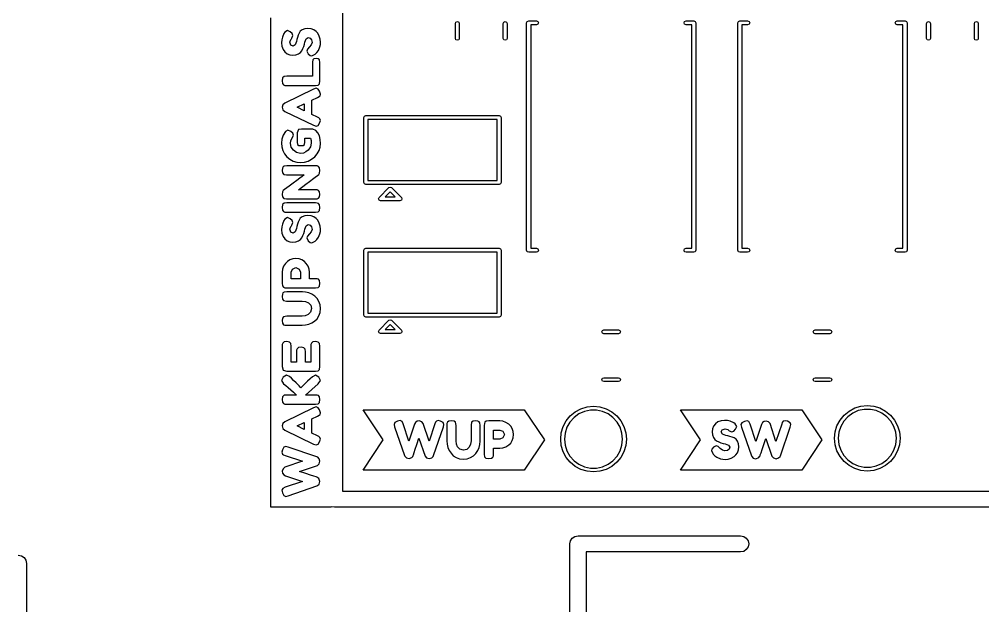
# Model space of a CAD drawing. Extents: x 76 to 221, y -129 to -40.
# Drawn here: x 110.05 to 139.7, y -71.15 to -53.1 of the extents above; entities that cross this region are included whole.
import ezdxf

# ---------------------------------------------------------------- set-up
doc = ezdxf.new("R2010")
doc.units = 0
doc.layers.add('BLACK', color=7, linetype='CONTINUOUS')

msp = doc.modelspace()

# ---------------------------------------------------------------- linework, layer by layer
at = {"layer": 'BLACK', "linetype": 'CONTINUOUS'}
for p, q in [((120, -50.2), (120, -67.625)), ((117.793, -53.3833), (117.793, -53.0526)), ((123.475, -53.2329), (123.493, -53.1905)), ((123.475, -53.6871), (123.475, -53.2329)), ((123.493, -53.1905), (123.535, -53.1729)), ((123.535, -53.1729), (123.577, -53.1905)), ((123.577, -53.1905), (123.595, -53.2329)), ((123.595, -53.2329), (123.595, -53.6871)), ((124.945, -53.2329), (124.963, -53.1905)), ((124.945, -53.6871), (124.945, -53.2329)), ((124.963, -53.1905), (125.005, -53.1729)), ((125.005, -53.1729), (125.047, -53.1905)), ((125.047, -53.1905), (125.065, -53.2329)), ((125.065, -53.2329), (125.065, -53.6871)), ((125.666, -53.21), (125.685, -53.1651)), ((125.666, -60.21), (125.666, -53.21)), ((125.685, -53.1651), (125.73, -53.1465)), ((125.73, -53.1465), (125.966, -53.1465)), ((125.966, -53.2735), (125.793, -53.2735)), ((125.793, -53.2735), (125.793, -60.1465)), ((125.966, -53.1465), (126.011, -53.1651)), ((126.011, -53.2549), (125.966, -53.2735)), ((126.011, -53.1651), (126.03, -53.21)), ((126.03, -53.21), (126.011, -53.2549)), ((130.51, -53.21), (130.529, -53.1651)), ((130.529, -53.2549), (130.51, -53.21)), ((130.529, -53.1651), (130.573, -53.1465)), ((130.573, -53.2735), (130.529, -53.2549)), ((130.573, -53.1465), (130.81, -53.1465)), ((130.746, -53.2735), (130.573, -53.2735)), ((130.746, -60.1465), (130.746, -53.2735)), ((130.81, -53.1465), (130.855, -53.1651)), ((130.855, -53.1651), (130.874, -53.21)), ((130.874, -53.21), (130.874, -60.21)), ((132.166, -53.21), (132.185, -53.1651)), ((132.166, -60.21), (132.166, -53.21)), ((132.185, -53.1651), (132.23, -53.1465)), ((132.23, -53.1465), (132.466, -53.1465)), ((132.466, -53.2735), (132.293, -53.2735)), ((132.293, -53.2735), (132.293, -60.1465)), ((132.466, -53.1465), (132.511, -53.1651)), ((132.511, -53.2549), (132.466, -53.2735)), ((132.511, -53.1651), (132.53, -53.21)), ((132.53, -53.21), (132.511, -53.2549)), ((137.01, -53.21), (137.029, -53.1651)), ((137.029, -53.2549), (137.01, -53.21)), ((137.029, -53.1651), (137.073, -53.1465)), ((137.073, -53.2735), (137.029, -53.2549)), ((137.073, -53.1465), (137.31, -53.1465)), ((137.246, -53.2735), (137.073, -53.2735)), ((137.246, -60.1465), (137.246, -53.2735)), ((137.31, -53.1465), (137.355, -53.1651)), ((137.355, -53.1651), (137.374, -53.21)), ((137.374, -53.21), (137.374, -60.21)), ((137.975, -53.2329), (137.993, -53.1905)), ((137.975, -53.6871), (137.975, -53.2329)), ((137.993, -53.1905), (138.035, -53.1729)), ((138.035, -53.1729), (138.077, -53.1905)), ((138.077, -53.1905), (138.095, -53.2329)), ((138.095, -53.2329), (138.095, -53.6871)), ((139.445, -53.2329), (139.463, -53.1905)), ((139.445, -53.6871), (139.445, -53.2329)), ((139.463, -53.1905), (139.505, -53.1729)), ((139.505, -53.1729), (139.547, -53.1905)), ((139.547, -53.1905), (139.565, -53.2329)), ((139.565, -53.2329), (139.565, -53.6871)), ((117.793, -67.7883), (117.793, -53.3833)), ((118.15, -53.6476), (118.131, -53.7304)), ((118.2, -53.5389), (118.15, -53.6476)), ((118.23, -53.4992), (118.2, -53.5389)), ((118.307, -53.45), (118.23, -53.4992)), ((118.395, -53.4881), (118.307, -53.45)), ((118.454, -53.5429), (118.395, -53.4881)), ((118.442, -53.6818), (118.474, -53.5992)), ((118.474, -53.5992), (118.454, -53.5429)), ((118.615, -53.6564), (118.597, -53.725)), ((118.637, -53.5877), (118.615, -53.6564)), ((118.663, -53.5246), (118.637, -53.5877)), ((118.702, -53.4692), (118.663, -53.5246)), ((118.762, -53.4238), (118.702, -53.4692)), ((118.841, -53.3934), (118.762, -53.4238)), ((118.936, -53.3833), (118.841, -53.3934)), ((119.033, -53.3936), (118.936, -53.3833)), ((119.118, -53.4246), (119.033, -53.3936)), ((119.188, -53.4722), (119.118, -53.4246)), ((119.239, -53.5325), (119.188, -53.4722)), ((119.286, -53.6202), (119.239, -53.5325)), ((119.314, -53.7117), (119.286, -53.6202)), ((118.131, -53.7304), (118.125, -53.8215)), ((118.125, -53.8215), (118.136, -53.9327)), ((118.136, -53.9327), (118.171, -54.0271)), ((118.385, -53.8096), (118.406, -53.7246)), ((118.41, -53.8953), (118.385, -53.8096)), ((118.406, -53.7246), (118.427, -53.7)), ((118.478, -53.9294), (118.41, -53.8953)), ((118.427, -53.7), (118.442, -53.6818)), ((118.549, -53.8889), (118.478, -53.9294)), ((118.585, -53.7881), (118.549, -53.8889)), ((118.597, -53.725), (118.585, -53.7881)), ((118.783, -54.0048), (118.81, -53.9373)), ((118.81, -53.9373), (118.831, -53.8699)), ((118.831, -53.8699), (118.846, -53.8072)), ((118.846, -53.8072), (118.881, -53.7064)), ((118.881, -53.7064), (118.942, -53.6659)), ((118.987, -53.9532), (118.927, -54.0239)), ((118.942, -53.6659), (119.01, -53.6823)), ((119.039, -53.8897), (118.987, -53.9532)), ((119.01, -53.6823), (119.05, -53.7315)), ((119.063, -53.8135), (119.039, -53.8897)), ((119.05, -53.7315), (119.063, -53.8135)), ((119.26, -54.0564), (119.305, -53.9485)), ((119.305, -53.9485), (119.319, -53.8798)), ((119.323, -53.8072), (119.314, -53.7117)), ((119.319, -53.8798), (119.323, -53.8072)), ((123.493, -53.7295), (123.475, -53.6871)), ((123.535, -53.7471), (123.493, -53.7295)), ((123.577, -53.7295), (123.535, -53.7471)), ((123.595, -53.6871), (123.577, -53.7295)), ((124.963, -53.7295), (124.945, -53.6871)), ((125.005, -53.7471), (124.963, -53.7295)), ((125.047, -53.7295), (125.005, -53.7471)), ((125.065, -53.6871), (125.047, -53.7295)), ((137.993, -53.7295), (137.975, -53.6871)), ((138.035, -53.7471), (137.993, -53.7295)), ((138.077, -53.7295), (138.035, -53.7471)), ((138.095, -53.6871), (138.077, -53.7295)), ((139.463, -53.7295), (139.445, -53.6871)), ((139.505, -53.7471), (139.463, -53.7295)), ((139.547, -53.7295), (139.505, -53.7471)), ((139.565, -53.6871), (139.547, -53.7295)), ((118.171, -54.0271), (118.229, -54.1048)), ((118.229, -54.1048), (118.302, -54.1626)), ((118.302, -54.1626), (118.383, -54.1973)), ((118.383, -54.1973), (118.473, -54.2088)), ((118.473, -54.2088), (118.567, -54.1987)), ((118.567, -54.1987), (118.646, -54.1683)), ((118.646, -54.1683), (118.709, -54.1229)), ((118.709, -54.1229), (118.752, -54.0675)), ((118.752, -54.0675), (118.783, -54.0048)), ((118.927, -54.0239), (118.908, -54.077)), ((118.908, -54.077), (118.946, -54.1612)), ((118.946, -54.1612), (119.006, -54.2124)), ((119.006, -54.2124), (119.053, -54.2294)), ((119.053, -54.2294), (119.144, -54.1882)), ((119.144, -54.1882), (119.162, -54.1739)), ((119.162, -54.1739), (119.21, -54.1278)), ((119.21, -54.1278), (119.26, -54.0564)), ((119.085, -54.3485), (119.073, -54.4247)), ((119.073, -54.4247), (119.073, -54.8565)), ((119.122, -54.3168), (119.085, -54.3485)), ((119.189, -54.3088), (119.122, -54.3168)), ((119.257, -54.3168), (119.189, -54.3088)), ((119.292, -54.3437), (119.257, -54.3168)), ((119.308, -54.4263), (119.292, -54.3437)), ((119.308, -54.9978), (119.308, -54.4263)), ((118.159, -54.9077), (118.144, -54.9962)), ((118.144, -54.9962), (118.155, -55.078)), ((118.155, -55.078), (118.187, -55.12)), ((118.203, -54.8644), (118.159, -54.9077)), ((118.187, -55.12), (118.229, -55.1351)), ((118.285, -54.8565), (118.203, -54.8644)), ((118.229, -55.1351), (118.284, -55.1375)), ((118.284, -55.1375), (119.166, -55.1375)), ((119.073, -54.8565), (118.285, -54.8565)), ((119.166, -55.1375), (119.247, -55.128)), ((119.247, -55.128), (119.293, -55.0859)), ((119.293, -55.0859), (119.308, -54.9978)), ((119.112, -55.2518), (118.227, -55.6804)), ((119.193, -55.2248), (119.112, -55.2518)), ((119.248, -55.2478), (119.193, -55.2248)), ((119.296, -55.3169), (119.248, -55.2478)), ((119.323, -55.4018), (119.296, -55.3169)), ((119.309, -55.4526), (119.323, -55.4018)), ((118.165, -55.7328), (118.144, -55.8074)), ((118.227, -55.6804), (118.165, -55.7328)), ((118.608, -55.809), (118.825, -55.7026)), ((118.825, -55.7026), (118.825, -55.9138)), ((119.06, -55.5883), (119.231, -55.5058)), ((119.06, -56.0281), (119.06, -55.5883)), ((119.231, -55.5058), (119.279, -55.4812)), ((119.279, -55.4812), (119.309, -55.4526)), ((118.144, -55.8074), (118.166, -55.8828)), ((118.166, -55.8828), (118.225, -55.936)), ((118.225, -55.936), (119.112, -56.3646)), ((118.825, -55.9138), (118.608, -55.809)), ((119.231, -56.1106), (119.06, -56.0281)), ((119.277, -56.1352), (119.231, -56.1106)), ((119.247, -56.3686), (119.295, -56.2995)), ((119.307, -56.1638), (119.277, -56.1352)), ((119.295, -56.2995), (119.322, -56.2146)), ((119.322, -56.2146), (119.307, -56.1638)), ((120.66, -56.125), (120.678, -56.0826)), ((120.66, -58.125), (120.66, -56.125)), ((120.678, -56.0826), (120.72, -56.065)), ((120.72, -56.065), (124.82, -56.065)), ((120.78, -56.185), (120.78, -58.065)), ((124.76, -56.185), (120.78, -56.185)), ((124.76, -58.065), (124.76, -56.185)), ((124.82, -56.065), (124.862, -56.0826)), ((124.862, -56.0826), (124.88, -56.125)), ((124.88, -56.125), (124.88, -58.125)), ((118.247, -56.5583), (118.178, -56.6717)), ((118.318, -56.5154), (118.247, -56.5583)), ((118.407, -56.552), (118.318, -56.5154)), ((118.471, -56.6111), (118.407, -56.552)), ((118.492, -56.6647), (118.471, -56.6111)), ((118.65, -56.4948), (118.606, -56.5996)), ((118.606, -56.5996), (118.606, -56.879)), ((118.739, -56.4789), (118.65, -56.4948)), ((119.089, -56.4789), (118.739, -56.4789)), ((119.185, -56.5234), (119.089, -56.4789)), ((119.112, -56.3646), (119.193, -56.3916)), ((119.246, -56.5984), (119.185, -56.5234)), ((119.193, -56.3916), (119.247, -56.3686)), ((119.289, -56.6901), (119.246, -56.5984)), ((118.137, -56.7897), (118.123, -56.9123)), ((118.123, -56.9123), (118.134, -57.029)), ((118.178, -56.6717), (118.137, -56.7897)), ((118.404, -56.9203), (118.415, -56.8345)), ((118.426, -57.0342), (118.404, -56.9203)), ((118.415, -56.8345), (118.448, -56.7615)), ((118.448, -56.7615), (118.492, -56.6647)), ((118.606, -56.879), (118.62, -56.9552)), ((118.827, -56.9552), (118.839, -56.8853)), ((118.839, -56.8853), (118.839, -56.7599)), ((118.839, -56.7599), (119.012, -56.7599)), ((119.012, -56.7599), (119.034, -56.8341)), ((119.041, -56.9171), (119.017, -57.0314)), ((119.034, -56.8341), (119.041, -56.9171)), ((119.315, -56.7984), (119.289, -56.6901)), ((119.323, -56.9234), (119.315, -56.7984)), ((118.134, -57.029), (118.166, -57.1377)), ((118.166, -57.1377), (118.218, -57.2386)), ((118.489, -57.1346), (118.426, -57.0342)), ((118.587, -57.2048), (118.489, -57.1346)), ((118.712, -57.2282), (118.587, -57.2048)), ((118.62, -56.9552), (118.655, -56.9814)), ((118.655, -56.9814), (118.723, -56.9885)), ((118.798, -57.2177), (118.712, -57.2282)), ((118.723, -56.9885), (118.789, -56.9822)), ((118.789, -56.9822), (118.827, -56.9552)), ((118.876, -57.1859), (118.798, -57.2177)), ((118.945, -57.133), (118.876, -57.1859)), ((119.017, -57.0314), (118.945, -57.133)), ((119.223, -57.2434), (119.279, -57.1445)), ((119.279, -57.1445), (119.312, -57.0378)), ((119.312, -57.0378), (119.323, -56.9234)), ((118.218, -57.2386), (118.292, -57.3314)), ((118.292, -57.3314), (118.382, -57.4092)), ((118.382, -57.4092), (118.482, -57.4648)), ((118.482, -57.4648), (118.593, -57.4981)), ((118.593, -57.4981), (118.714, -57.5092)), ((118.714, -57.5092), (118.835, -57.4983)), ((118.835, -57.4983), (118.948, -57.4656)), ((118.948, -57.4656), (119.051, -57.411)), ((119.051, -57.411), (119.145, -57.3346)), ((119.145, -57.3346), (119.223, -57.2434)), ((118.153, -57.6831), (118.146, -57.7561)), ((118.146, -57.7561), (118.155, -57.8315)), ((118.173, -57.6418), (118.153, -57.6831)), ((118.206, -57.6219), (118.173, -57.6418)), ((118.287, -57.6124), (118.206, -57.6219)), ((119.168, -57.6124), (118.287, -57.6124)), ((119.223, -57.6148), (119.168, -57.6124)), ((119.265, -57.6299), (119.223, -57.6148)), ((119.297, -57.6719), (119.265, -57.6299)), ((119.308, -57.7537), (119.297, -57.6719)), ((119.298, -57.8394), (119.308, -57.7537)), ((118.155, -57.8315), (118.192, -57.8767)), ((118.192, -57.8767), (118.28, -57.8918)), ((118.28, -57.8918), (118.817, -57.8918)), ((118.594, -58.0601), (118.485, -58.1409)), ((118.685, -57.9916), (118.594, -58.0601)), ((118.76, -57.9356), (118.685, -57.9916)), ((118.817, -57.8918), (118.76, -57.9356)), ((118.874, -58.1752), (118.987, -58.0901)), ((118.987, -58.0901), (119.118, -57.9914)), ((119.118, -57.9914), (119.268, -57.8791)), ((119.268, -57.8791), (119.298, -57.8394)), ((120.78, -58.065), (124.76, -58.065)), ((118.174, -58.376), (118.154, -58.4149)), ((118.215, -58.3395), (118.174, -58.376)), ((118.359, -58.234), (118.215, -58.3395)), ((118.485, -58.1409), (118.359, -58.234)), ((118.646, -58.349), (118.703, -58.3046)), ((119.168, -58.349), (118.646, -58.349)), ((118.703, -58.3046), (118.78, -58.2467)), ((118.78, -58.2467), (118.874, -58.1752)), ((119.223, -58.3514), (119.168, -58.349)), ((119.265, -58.3665), (119.223, -58.3514)), ((119.297, -58.4085), (119.265, -58.3665)), ((120.678, -58.1674), (120.66, -58.125)), ((120.72, -58.185), (120.678, -58.1674)), ((124.82, -58.185), (120.72, -58.185)), ((121.128, -58.5826), (121.428, -58.2826)), ((121.428, -58.2826), (121.47, -58.265)), ((121.47, -58.265), (121.512, -58.2826)), ((121.512, -58.2826), (121.812, -58.5826)), ((124.862, -58.1674), (124.82, -58.185)), ((124.88, -58.125), (124.862, -58.1674)), ((118.154, -58.4149), (118.146, -58.4903)), ((118.146, -58.4903), (118.155, -58.5681)), ((118.155, -58.5681), (118.192, -58.6133)), ((118.192, -58.6133), (118.28, -58.6284)), ((118.28, -58.6284), (119.166, -58.6284)), ((119.166, -58.6284), (119.222, -58.626)), ((119.222, -58.626), (119.265, -58.6109)), ((119.265, -58.6109), (119.297, -58.5697)), ((119.308, -58.4903), (119.297, -58.4085)), ((119.297, -58.5697), (119.308, -58.4903)), ((121.11, -58.625), (121.128, -58.5826)), ((121.128, -58.6674), (121.11, -58.625)), ((121.17, -58.685), (121.128, -58.6674)), ((121.77, -58.685), (121.17, -58.685)), ((121.47, -58.4099), (121.315, -58.565)), ((121.315, -58.565), (121.625, -58.565)), ((121.625, -58.565), (121.47, -58.4099)), ((121.812, -58.6674), (121.77, -58.685)), ((121.812, -58.5826), (121.83, -58.625)), ((121.83, -58.625), (121.812, -58.6674)), ((118.159, -58.8066), (118.144, -58.8951)), ((118.144, -58.8951), (118.155, -58.9769)), ((118.155, -58.9769), (118.187, -59.0189)), ((118.203, -58.7633), (118.159, -58.8066)), ((118.285, -58.7554), (118.203, -58.7633)), ((119.168, -58.7554), (118.285, -58.7554)), ((119.223, -58.7578), (119.168, -58.7554)), ((119.265, -58.7729), (119.223, -58.7578)), ((119.247, -59.0269), (119.293, -58.9848)), ((119.297, -58.8149), (119.265, -58.7729)), ((119.293, -58.9848), (119.308, -58.8967)), ((119.308, -58.8967), (119.297, -58.8149)), ((118.187, -59.0189), (118.229, -59.034)), ((118.23, -59.2555), (118.2, -59.2952)), ((118.229, -59.034), (118.284, -59.0364)), ((118.307, -59.2063), (118.23, -59.2555)), ((118.284, -59.0364), (119.166, -59.0364)), ((118.395, -59.2444), (118.307, -59.2063)), ((118.454, -59.2991), (118.395, -59.2444)), ((118.663, -59.2809), (118.637, -59.344)), ((118.702, -59.2255), (118.663, -59.2809)), ((118.762, -59.1801), (118.702, -59.2255)), ((118.841, -59.1497), (118.762, -59.1801)), ((118.936, -59.1396), (118.841, -59.1497)), ((119.033, -59.1499), (118.936, -59.1396)), ((119.118, -59.1809), (119.033, -59.1499)), ((119.188, -59.2285), (119.118, -59.1809)), ((119.166, -59.0364), (119.247, -59.0269)), ((119.239, -59.2888), (119.188, -59.2285)), ((119.286, -59.3765), (119.239, -59.2888)), ((118.131, -59.4867), (118.125, -59.5777)), ((118.125, -59.5777), (118.136, -59.6889)), ((118.15, -59.4039), (118.131, -59.4867)), ((118.2, -59.2952), (118.15, -59.4039)), ((118.385, -59.5658), (118.406, -59.4809)), ((118.41, -59.6516), (118.385, -59.5658)), ((118.406, -59.4809), (118.427, -59.4563)), ((118.427, -59.4563), (118.442, -59.438)), ((118.442, -59.438), (118.474, -59.3555)), ((118.474, -59.3555), (118.454, -59.2991)), ((118.585, -59.5444), (118.549, -59.6452)), ((118.597, -59.4813), (118.585, -59.5444)), ((118.615, -59.4126), (118.597, -59.4813)), ((118.637, -59.344), (118.615, -59.4126)), ((118.831, -59.6262), (118.846, -59.5634)), ((118.846, -59.5634), (118.881, -59.4626)), ((118.881, -59.4626), (118.942, -59.4222)), ((118.942, -59.4222), (119.01, -59.4386)), ((119.01, -59.4386), (119.05, -59.4878)), ((119.063, -59.5698), (119.039, -59.646)), ((119.05, -59.4878), (119.063, -59.5698)), ((119.314, -59.468), (119.286, -59.3765)), ((119.323, -59.5634), (119.314, -59.468)), ((119.319, -59.6361), (119.323, -59.5634)), ((118.136, -59.6889), (118.171, -59.7834)), ((118.171, -59.7834), (118.229, -59.8611)), ((118.229, -59.8611), (118.302, -59.9189)), ((118.478, -59.6857), (118.41, -59.6516)), ((118.549, -59.6452), (118.478, -59.6857)), ((118.646, -59.9246), (118.709, -59.8792)), ((118.709, -59.8792), (118.752, -59.8238)), ((118.752, -59.8238), (118.783, -59.7611)), ((118.783, -59.7611), (118.81, -59.6936)), ((118.81, -59.6936), (118.831, -59.6262)), ((118.927, -59.7801), (118.908, -59.8333)), ((118.908, -59.8333), (118.946, -59.9175)), ((118.987, -59.7095), (118.927, -59.7801)), ((119.039, -59.646), (118.987, -59.7095)), ((119.162, -59.9302), (119.21, -59.8841)), ((119.21, -59.8841), (119.26, -59.8127)), ((119.26, -59.8127), (119.305, -59.7047)), ((119.305, -59.7047), (119.319, -59.6361)), ((118.302, -59.9189), (118.383, -59.9535)), ((118.383, -59.9535), (118.473, -59.9651)), ((118.473, -59.9651), (118.567, -59.955)), ((118.567, -59.955), (118.646, -59.9246)), ((118.946, -59.9175), (119.006, -59.9687)), ((119.006, -59.9687), (119.053, -59.9857)), ((119.053, -59.9857), (119.144, -59.9444)), ((119.144, -59.9444), (119.162, -59.9302)), ((120.66, -60.21), (120.678, -60.1676)), ((120.678, -60.1676), (120.72, -60.15)), ((120.72, -60.15), (124.82, -60.15)), ((124.82, -60.15), (124.862, -60.1676)), ((124.862, -60.1676), (124.88, -60.21)), ((125.793, -60.1465), (125.966, -60.1465)), ((125.966, -60.1465), (126.011, -60.1651)), ((126.011, -60.1651), (126.03, -60.21)), ((130.51, -60.21), (130.529, -60.1651)), ((130.529, -60.1651), (130.573, -60.1465)), ((130.573, -60.1465), (130.746, -60.1465)), ((132.293, -60.1465), (132.466, -60.1465)), ((132.466, -60.1465), (132.511, -60.1651)), ((132.511, -60.1651), (132.53, -60.21)), ((137.01, -60.21), (137.029, -60.1651)), ((137.029, -60.1651), (137.073, -60.1465)), ((137.073, -60.1465), (137.246, -60.1465)), ((118.468, -60.4771), (118.379, -60.508)), ((118.566, -60.4667), (118.468, -60.4771)), ((118.664, -60.4771), (118.566, -60.4667)), ((118.753, -60.508), (118.664, -60.4771)), ((120.66, -62.21), (120.66, -60.21)), ((120.78, -60.27), (120.78, -62.15)), ((124.76, -60.27), (120.78, -60.27)), ((124.76, -62.15), (124.76, -60.27)), ((124.88, -60.21), (124.88, -62.21)), ((125.685, -60.2549), (125.666, -60.21)), ((125.73, -60.2735), (125.685, -60.2549)), ((125.966, -60.2735), (125.73, -60.2735)), ((126.011, -60.2549), (125.966, -60.2735)), ((126.03, -60.21), (126.011, -60.2549)), ((130.529, -60.2549), (130.51, -60.21)), ((130.573, -60.2735), (130.529, -60.2549)), ((130.81, -60.2735), (130.573, -60.2735)), ((130.855, -60.2549), (130.81, -60.2735)), ((130.874, -60.21), (130.855, -60.2549)), ((132.185, -60.2549), (132.166, -60.21)), ((132.23, -60.2735), (132.185, -60.2549)), ((132.466, -60.2735), (132.23, -60.2735)), ((132.511, -60.2549), (132.466, -60.2735)), ((132.53, -60.21), (132.511, -60.2549)), ((137.029, -60.2549), (137.01, -60.21)), ((137.073, -60.2735), (137.029, -60.2549)), ((137.31, -60.2735), (137.073, -60.2735)), ((137.355, -60.2549), (137.31, -60.2735)), ((137.374, -60.21), (137.355, -60.2549)), ((118.189, -60.7031), (118.155, -60.7936)), ((118.246, -60.6144), (118.189, -60.7031)), ((118.304, -60.5552), (118.246, -60.6144)), ((118.379, -60.508), (118.304, -60.5552)), ((118.461, -60.7922), (118.566, -60.7461)), ((118.566, -60.7461), (118.671, -60.7922)), ((118.828, -60.5552), (118.753, -60.508)), ((118.885, -60.6144), (118.828, -60.5552)), ((118.942, -60.7033), (118.885, -60.6144)), ((118.976, -60.7943), (118.942, -60.7033)), ((118.155, -60.7936), (118.144, -60.8858)), ((118.144, -60.8858), (118.144, -61.2256)), ((118.425, -60.8874), (118.461, -60.7922)), ((118.425, -61.0859), (118.425, -60.8874)), ((118.671, -60.7922), (118.706, -60.8858)), ((118.706, -60.8858), (118.706, -61.0859)), ((118.987, -60.8874), (118.976, -60.7943)), ((118.987, -61.0859), (118.987, -60.8874)), ((118.144, -61.2256), (118.155, -61.3073)), ((118.155, -61.3073), (118.187, -61.3494)), ((118.187, -61.3494), (118.229, -61.3645)), ((118.229, -61.3645), (118.284, -61.3668)), ((118.284, -61.3668), (119.165, -61.3668)), ((118.706, -61.0859), (118.425, -61.0859)), ((119.166, -61.0859), (118.987, -61.0859)), ((119.165, -61.3668), (119.247, -61.3573)), ((119.221, -61.0882), (119.166, -61.0859)), ((119.263, -61.1033), (119.221, -61.0882)), ((119.247, -61.3573), (119.291, -61.3153)), ((119.295, -61.1454), (119.263, -61.1033)), ((119.291, -61.3153), (119.306, -61.2271)), ((119.306, -61.2271), (119.295, -61.1454)), ((118.15, -61.5653), (118.142, -61.6375)), ((118.142, -61.6375), (118.152, -61.7129)), ((118.169, -61.524), (118.15, -61.5653)), ((118.203, -61.5034), (118.169, -61.524)), ((118.285, -61.4938), (118.203, -61.5034)), ((118.765, -61.4938), (118.285, -61.4938)), ((118.867, -61.502), (118.765, -61.4938)), ((118.965, -61.5264), (118.867, -61.502)), ((119.058, -61.5671), (118.965, -61.5264)), ((119.146, -61.624), (119.058, -61.5671)), ((119.219, -61.6966), (119.146, -61.624)), ((118.152, -61.7129), (118.187, -61.759)), ((118.187, -61.759), (118.274, -61.7748)), ((118.274, -61.7748), (118.76, -61.7748)), ((118.76, -61.7748), (118.866, -61.7891)), ((118.866, -61.7891), (118.958, -61.832)), ((118.958, -61.832), (119.023, -61.9038)), ((119.023, -61.9038), (119.044, -62.005)), ((119.277, -61.7875), (119.219, -61.6966)), ((119.314, -61.8929), (119.277, -61.7875)), ((119.327, -62.009), (119.314, -61.8929)), ((118.185, -62.2558), (118.152, -62.2971)), ((118.285, -62.2368), (118.185, -62.2558)), ((118.762, -62.2368), (118.285, -62.2368)), ((118.856, -62.2249), (118.762, -62.2368)), ((118.946, -62.1892), (118.856, -62.2249)), ((119.017, -62.1177), (118.946, -62.1892)), ((119.044, -62.005), (119.017, -62.1177)), ((119.217, -62.3195), (119.276, -62.2297)), ((119.276, -62.2297), (119.314, -62.1249)), ((119.314, -62.1249), (119.327, -62.009)), ((120.678, -62.2524), (120.66, -62.21)), ((120.72, -62.27), (120.678, -62.2524)), ((120.78, -62.15), (124.76, -62.15)), ((124.862, -62.2524), (124.82, -62.27)), ((124.88, -62.21), (124.862, -62.2524)), ((118.152, -62.2971), (118.142, -62.3781)), ((118.142, -62.3781), (118.152, -62.459)), ((118.152, -62.459), (118.185, -62.5019)), ((118.185, -62.5019), (118.227, -62.517)), ((118.227, -62.517), (118.284, -62.5194)), ((118.284, -62.5194), (118.762, -62.5194)), ((118.762, -62.5194), (118.865, -62.5113)), ((118.865, -62.5113), (118.963, -62.4872)), ((118.963, -62.4872), (119.056, -62.447)), ((119.056, -62.447), (119.143, -62.3908)), ((119.143, -62.3908), (119.217, -62.3195)), ((124.82, -62.27), (120.72, -62.27)), ((121.128, -62.6676), (121.428, -62.3676)), ((121.47, -62.4949), (121.315, -62.65)), ((121.428, -62.3676), (121.47, -62.35)), ((121.47, -62.35), (121.512, -62.3676)), ((121.625, -62.65), (121.47, -62.4949)), ((121.512, -62.3676), (121.812, -62.6676)), ((121.11, -62.71), (121.128, -62.6676)), ((121.128, -62.7524), (121.11, -62.71)), ((121.17, -62.77), (121.128, -62.7524)), ((121.77, -62.77), (121.17, -62.77)), ((121.315, -62.65), (121.625, -62.65)), ((121.812, -62.7524), (121.77, -62.77)), ((121.812, -62.6676), (121.83, -62.71)), ((121.83, -62.71), (121.812, -62.7524)), ((127.983, -62.725), (128.001, -62.6826)), ((128.001, -62.7674), (127.983, -62.725)), ((128.001, -62.6826), (128.043, -62.665)), ((128.043, -62.785), (128.001, -62.7674)), ((128.043, -62.665), (128.497, -62.665)), ((128.497, -62.785), (128.043, -62.785)), ((128.497, -62.665), (128.539, -62.6826)), ((128.539, -62.7674), (128.497, -62.785)), ((128.539, -62.6826), (128.557, -62.725)), ((128.557, -62.725), (128.539, -62.7674)), ((134.483, -62.725), (134.501, -62.6826)), ((134.501, -62.7674), (134.483, -62.725)), ((134.501, -62.6826), (134.543, -62.665)), ((134.543, -62.785), (134.501, -62.7674)), ((134.543, -62.665), (134.997, -62.665)), ((134.997, -62.785), (134.543, -62.785)), ((134.997, -62.665), (135.039, -62.6826)), ((135.039, -62.7674), (134.997, -62.785)), ((135.039, -62.6826), (135.057, -62.725)), ((135.057, -62.725), (135.039, -62.7674)), ((118.146, -63.1091), (118.144, -63.1639)), ((118.161, -63.0671), (118.146, -63.1091)), ((118.204, -63.0349), (118.161, -63.0671)), ((118.285, -63.0242), (118.204, -63.0349)), ((118.373, -63.0389), (118.285, -63.0242)), ((118.415, -63.0829), (118.373, -63.0389)), ((118.425, -63.1655), (118.415, -63.0829)), ((119.029, -63.1091), (119.027, -63.1639)), ((119.044, -63.0671), (119.029, -63.1091)), ((119.086, -63.0349), (119.044, -63.0671)), ((119.168, -63.0242), (119.086, -63.0349)), ((119.256, -63.0389), (119.168, -63.0242)), ((119.298, -63.0829), (119.256, -63.0389)), ((119.308, -63.1655), (119.298, -63.0829)), ((118.144, -63.1639), (118.144, -63.7894)), ((118.425, -63.6528), (118.425, -63.1655)), ((118.588, -63.2838), (118.585, -63.3385)), ((118.585, -63.3385), (118.585, -63.6528)), ((118.603, -63.2417), (118.588, -63.2838)), ((118.645, -63.2095), (118.603, -63.2417)), ((118.727, -63.1988), (118.645, -63.2095)), ((118.815, -63.2139), (118.727, -63.1988)), ((118.857, -63.2591), (118.815, -63.2139)), ((118.866, -63.3417), (118.857, -63.2591)), ((118.866, -63.6528), (118.866, -63.3417)), ((119.027, -63.1639), (119.027, -63.6528)), ((119.308, -63.7941), (119.308, -63.1655)), ((118.585, -63.6528), (118.425, -63.6528)), ((119.027, -63.6528), (118.866, -63.6528)), ((118.144, -63.7894), (118.173, -63.9037)), ((118.173, -63.9037), (118.284, -63.9338)), ((118.284, -63.9338), (119.166, -63.9338)), ((119.166, -63.9338), (119.247, -63.9243)), ((119.247, -63.9243), (119.293, -63.8822)), ((119.293, -63.8822), (119.308, -63.7941)), ((118.18, -64.1164), (118.125, -64.2212)), ((118.125, -64.2212), (118.19, -64.318)), ((118.275, -64.0529), (118.18, -64.1164)), ((118.19, -64.318), (118.256, -64.3747)), ((118.371, -64.1005), (118.275, -64.0529)), ((118.429, -64.1529), (118.371, -64.1005)), ((118.497, -64.218), (118.429, -64.1529)), ((118.575, -64.2958), (118.497, -64.218)), ((118.663, -64.3863), (118.575, -64.2958)), ((118.928, -64.2422), (118.833, -64.3372)), ((118.858, -64.6673), (119.257, -64.318)), ((119.008, -64.1649), (118.928, -64.2422)), ((119.074, -64.1053), (119.008, -64.1649)), ((119.173, -64.0529), (119.074, -64.1053)), ((119.269, -64.1164), (119.173, -64.0529)), ((119.257, -64.318), (119.323, -64.2204)), ((119.323, -64.2204), (119.269, -64.1164)), ((127.983, -64.195), (128.001, -64.1526)), ((128.001, -64.2374), (127.983, -64.195)), ((128.001, -64.1526), (128.043, -64.135)), ((128.043, -64.255), (128.001, -64.2374)), ((128.043, -64.135), (128.497, -64.135)), ((128.497, -64.255), (128.043, -64.255)), ((128.497, -64.135), (128.539, -64.1526)), ((128.539, -64.2374), (128.497, -64.255)), ((128.539, -64.1526), (128.557, -64.195)), ((128.557, -64.195), (128.539, -64.2374)), ((134.483, -64.195), (134.501, -64.1526)), ((134.501, -64.2374), (134.483, -64.195)), ((134.501, -64.1526), (134.543, -64.135)), ((134.543, -64.255), (134.501, -64.2374)), ((134.543, -64.135), (134.997, -64.135)), ((134.997, -64.255), (134.543, -64.255)), ((134.997, -64.135), (135.039, -64.1526)), ((135.039, -64.2374), (134.997, -64.255)), ((135.039, -64.1526), (135.057, -64.195)), ((135.057, -64.195), (135.039, -64.2374)), ((118.256, -64.3747), (118.328, -64.4379)), ((118.328, -64.4379), (118.408, -64.5077)), ((118.408, -64.5077), (118.495, -64.5842)), ((118.495, -64.5842), (118.588, -64.6673)), ((118.723, -64.4498), (118.663, -64.3863)), ((118.833, -64.3372), (118.723, -64.4498)), ((118.159, -64.7185), (118.144, -64.807)), ((118.144, -64.807), (118.155, -64.8887)), ((118.155, -64.8887), (118.187, -64.9308)), ((118.203, -64.6752), (118.159, -64.7185)), ((118.285, -64.6673), (118.203, -64.6752)), ((118.588, -64.6673), (118.285, -64.6673)), ((119.168, -64.6673), (118.858, -64.6673)), ((119.223, -64.6696), (119.168, -64.6673)), ((119.265, -64.6847), (119.223, -64.6696)), ((119.247, -64.9387), (119.293, -64.8967)), ((119.297, -64.7268), (119.265, -64.6847)), ((119.293, -64.8967), (119.308, -64.8085)), ((119.308, -64.8085), (119.297, -64.7268)), ((118.187, -64.9308), (118.229, -64.9459)), ((119.112, -65.0625), (118.227, -65.4912)), ((118.229, -64.9459), (118.284, -64.9482)), ((118.284, -64.9482), (119.166, -64.9482)), ((119.193, -65.0356), (119.112, -65.0625)), ((119.166, -64.9482), (119.247, -64.9387)), ((119.248, -65.0586), (119.193, -65.0356)), ((119.296, -65.1276), (119.248, -65.0586)), ((119.323, -65.2126), (119.296, -65.1276)), ((119.309, -65.2634), (119.323, -65.2126)), ((121.255, -66.05), (120.637, -65.1232)), ((120.637, -65.1232), (121.255, -65.1232)), ((121.255, -65.1232), (121.586, -65.1232)), ((121.586, -65.1232), (125.264, -65.1232)), ((125.264, -65.1232), (125.595, -65.1232)), ((125.595, -65.1232), (126.213, -66.05)), ((127.011, -65.3108), (127.164, -65.1852)), ((127.164, -65.1852), (127.338, -65.0919)), ((127.448, -65.1739), (127.278, -65.25)), ((127.338, -65.0919), (127.528, -65.0344)), ((127.631, -65.135), (127.448, -65.1739)), ((127.528, -65.0344), (127.725, -65.015)), ((127.819, -65.135), (127.631, -65.135)), ((127.725, -65.015), (127.922, -65.0344)), ((128.002, -65.1739), (127.819, -65.135)), ((127.922, -65.0344), (128.112, -65.0919)), ((128.172, -65.25), (128.002, -65.1739)), ((128.112, -65.0919), (128.286, -65.1852)), ((128.286, -65.1852), (128.439, -65.3108)), ((131.02, -66.05), (130.4, -65.12)), ((130.4, -65.12), (131.02, -65.12)), ((131.02, -65.12), (131.351, -65.12)), ((131.351, -65.12), (133.799, -65.12)), ((133.799, -65.12), (134.13, -65.12)), ((134.13, -65.12), (134.75, -66.05)), ((135.436, -65.2858), (135.589, -65.1602)), ((135.589, -65.1602), (135.763, -65.0669)), ((135.873, -65.1489), (135.703, -65.225)), ((135.763, -65.0669), (135.953, -65.0094)), ((136.056, -65.11), (135.873, -65.1489)), ((135.953, -65.0094), (136.15, -64.99)), ((136.244, -65.11), (136.056, -65.11)), ((136.15, -64.99), (136.347, -65.0094)), ((136.427, -65.1489), (136.244, -65.11)), ((136.347, -65.0094), (136.537, -65.0669)), ((136.597, -65.225), (136.427, -65.1489)), ((136.537, -65.0669), (136.711, -65.1602)), ((136.711, -65.1602), (136.864, -65.2858)), ((118.227, -65.4912), (118.165, -65.5436)), ((118.608, -65.6198), (118.825, -65.5134)), ((118.825, -65.5134), (118.825, -65.7245)), ((119.06, -65.3991), (119.231, -65.3165)), ((119.06, -65.8388), (119.06, -65.3991)), ((119.231, -65.3165), (119.279, -65.2919)), ((119.279, -65.2919), (119.309, -65.2634)), ((121.612, -65.5146), (121.586, -65.5714)), ((121.692, -65.4714), (121.612, -65.5146)), ((121.776, -65.4555), (121.692, -65.4714)), ((121.833, -65.4809), (121.776, -65.4555)), ((121.868, -65.5587), (121.833, -65.4809)), ((122.247, -65.5102), (122.216, -65.5666)), ((122.297, -65.4745), (122.247, -65.5102)), ((122.363, -65.4634), (122.297, -65.4745)), ((122.438, -65.4896), (122.363, -65.4634)), ((122.483, -65.5412), (122.438, -65.4896)), ((122.861, -65.5047), (122.84, -65.5587)), ((122.89, -65.4706), (122.861, -65.5047)), ((122.943, -65.4539), (122.89, -65.4706)), ((123.018, -65.4698), (122.943, -65.4539)), ((123.098, -65.5142), (123.018, -65.4698)), ((123.124, -65.5714), (123.098, -65.5142)), ((123.229, -65.5047), (123.214, -65.5468)), ((123.272, -65.4714), (123.229, -65.5047)), ((123.353, -65.4618), (123.272, -65.4714)), ((123.434, -65.4714), (123.353, -65.4618)), ((123.475, -65.5047), (123.434, -65.4714)), ((123.494, -65.6047), (123.475, -65.5047)), ((123.972, -65.5063), (123.956, -65.5936)), ((124.018, -65.4714), (123.972, -65.5063)), ((124.093, -65.4618), (124.018, -65.4714)), ((124.166, -65.4698), (124.093, -65.4618)), ((124.207, -65.4888), (124.166, -65.4698)), ((124.227, -65.5222), (124.207, -65.4888)), ((124.381, -65.5063), (124.366, -65.5483)), ((124.424, -65.4741), (124.381, -65.5063)), ((124.505, -65.4634), (124.424, -65.4741)), ((124.845, -65.4634), (124.505, -65.4634)), ((124.937, -65.4747), (124.845, -65.4634)), ((125.028, -65.5086), (124.937, -65.4747)), ((125.116, -65.565), (125.028, -65.5086)), ((126.792, -65.6385), (126.885, -65.4639)), ((126.885, -65.4639), (127.011, -65.3108)), ((127.001, -65.499), (126.907, -65.661)), ((127.126, -65.36), (127.001, -65.499)), ((127.278, -65.25), (127.126, -65.36)), ((128.324, -65.36), (128.172, -65.25)), ((128.449, -65.499), (128.324, -65.36)), ((128.439, -65.3108), (128.565, -65.4639)), ((128.543, -65.661), (128.449, -65.499)), ((128.565, -65.4639), (128.658, -65.6385)), ((131.553, -65.4969), (131.476, -65.5547)), ((131.648, -65.4623), (131.553, -65.4969)), ((131.759, -65.4507), (131.648, -65.4623)), ((131.85, -65.4569), (131.759, -65.4507)), ((131.933, -65.4753), (131.85, -65.4569)), ((132.042, -65.5253), (131.933, -65.4753)), ((132.367, -65.4777), (132.287, -65.521)), ((132.45, -65.4618), (132.367, -65.4777)), ((132.508, -65.4872), (132.45, -65.4618)), ((132.543, -65.565), (132.508, -65.4872)), ((132.922, -65.5166), (132.891, -65.573)), ((132.972, -65.4809), (132.922, -65.5166)), ((133.038, -65.4698), (132.972, -65.4809)), ((133.113, -65.496), (133.038, -65.4698)), ((133.158, -65.5476), (133.113, -65.496)), ((133.535, -65.511), (133.515, -65.565)), ((133.565, -65.4769), (133.535, -65.511)), ((133.618, -65.4602), (133.565, -65.4769)), ((133.693, -65.4761), (133.618, -65.4602)), ((133.772, -65.5206), (133.693, -65.4761)), ((135.217, -65.6135), (135.31, -65.4389)), ((135.31, -65.4389), (135.436, -65.2858)), ((135.426, -65.474), (135.332, -65.636)), ((135.551, -65.335), (135.426, -65.474)), ((135.703, -65.225), (135.551, -65.335)), ((136.749, -65.335), (136.597, -65.225)), ((136.874, -65.474), (136.749, -65.335)), ((136.864, -65.2858), (136.99, -65.4389)), ((136.968, -65.636), (136.874, -65.474)), ((136.99, -65.4389), (137.083, -65.6135)), ((118.165, -65.5436), (118.144, -65.6182)), ((118.144, -65.6182), (118.166, -65.6936)), ((118.166, -65.6936), (118.225, -65.7468)), ((118.225, -65.7468), (119.112, -66.1754)), ((118.825, -65.7245), (118.608, -65.6198)), ((121.586, -65.5714), (121.603, -65.6492)), ((121.603, -65.6492), (121.91, -66.5302)), ((122.043, -66.0889), (121.868, -65.5587)), ((122.216, -65.5666), (122.043, -66.0889)), ((122.665, -66.0921), (122.483, -65.5412)), ((122.84, -65.5587), (122.665, -66.0921)), ((122.8, -66.5302), (123.105, -65.6492)), ((123.105, -65.6492), (123.124, -65.5714)), ((123.214, -65.5468), (123.211, -65.6031)), ((123.211, -65.6031), (123.211, -66.081)), ((123.494, -66.081), (123.494, -65.6047)), ((123.956, -65.5936), (123.956, -66.0794)), ((124.237, -65.6047), (124.227, -65.5222)), ((124.237, -66.0841), (124.237, -65.6047)), ((124.366, -65.5483), (124.364, -65.6031)), ((124.364, -65.6031), (124.364, -66.4842)), ((124.645, -66.0254), (124.645, -65.7444)), ((124.645, -65.7444), (124.843, -65.7444)), ((124.843, -65.7444), (124.939, -65.7801)), ((124.939, -65.7801), (124.985, -65.8857)), ((125.176, -65.623), (125.116, -65.565)), ((125.223, -65.6984), (125.176, -65.623)), ((125.254, -65.7873), (125.223, -65.6984)), ((125.264, -65.8857), (125.254, -65.7873)), ((126.734, -65.828), (126.792, -65.6385)), ((126.907, -65.661), (126.85, -65.8389)), ((128.6, -65.8389), (128.543, -65.661)), ((128.658, -65.6385), (128.716, -65.828)), ((131.383, -65.7092), (131.372, -65.7984)), ((131.372, -65.7984), (131.382, -65.8926)), ((131.418, -65.628), (131.383, -65.7092)), ((131.476, -65.5547), (131.418, -65.628)), ((131.651, -65.8039), (131.685, -65.7357)), ((131.692, -65.8746), (131.651, -65.8039)), ((131.685, -65.7357), (131.771, -65.7111)), ((131.771, -65.7111), (131.856, -65.7317)), ((131.856, -65.7317), (131.88, -65.7523)), ((131.88, -65.7523), (131.899, -65.7682)), ((131.899, -65.7682), (131.981, -65.8)), ((131.981, -65.8), (132.038, -65.7801)), ((132.038, -65.7801), (132.092, -65.7206)), ((132.081, -65.5555), (132.042, -65.5253)), ((132.13, -65.6333), (132.081, -65.5555)), ((132.092, -65.7206), (132.13, -65.6333)), ((132.287, -65.521), (132.261, -65.5777)), ((132.261, -65.5777), (132.278, -65.6555)), ((132.278, -65.6555), (132.585, -66.5366)), ((132.718, -66.0952), (132.543, -65.565)), ((132.891, -65.573), (132.718, -66.0952)), ((133.34, -66.0984), (133.158, -65.5476)), ((133.515, -65.565), (133.34, -66.0984)), ((133.475, -66.5366), (133.78, -65.6555)), ((133.799, -65.5777), (133.772, -65.5206)), ((133.78, -65.6555), (133.799, -65.5777)), ((135.14, -66), (135.159, -65.803)), ((135.159, -65.803), (135.217, -65.6135)), ((135.275, -65.8139), (135.255, -66)), ((135.332, -65.636), (135.275, -65.8139)), ((137.025, -65.8139), (136.968, -65.636)), ((137.045, -66), (137.025, -65.8139)), ((137.083, -65.6135), (137.141, -65.803)), ((137.141, -65.803), (137.16, -66)), ((119.231, -65.9214), (119.06, -65.8388)), ((119.277, -65.946), (119.231, -65.9214)), ((119.247, -66.1794), (119.295, -66.1103)), ((119.307, -65.9746), (119.277, -65.946)), ((119.295, -66.1103), (119.322, -66.0254)), ((119.322, -66.0254), (119.307, -65.9746)), ((120.637, -66.9768), (121.255, -66.05)), ((122.291, -66.1878), (122.354, -66)), ((122.354, -66), (122.54, -66.5477)), ((123.211, -66.081), (123.22, -66.1845)), ((123.506, -66.1754), (123.494, -66.081)), ((123.956, -66.0794), (123.942, -66.1853)), ((124.229, -66.1865), (124.237, -66.0841)), ((124.845, -66.0254), (124.645, -66.0254)), ((124.939, -65.9905), (124.845, -66.0254)), ((124.985, -65.8857), (124.939, -65.9905)), ((125.176, -66.147), (125.223, -66.0722)), ((125.223, -66.0722), (125.254, -65.9839)), ((125.254, -65.9839), (125.264, -65.8857)), ((126.213, -66.05), (125.595, -66.9768)), ((126.715, -66.025), (126.734, -65.828)), ((126.734, -66.222), (126.715, -66.025)), ((126.85, -65.8389), (126.83, -66.025)), ((126.83, -66.025), (126.85, -66.2111)), ((128.62, -66.025), (128.6, -65.8389)), ((128.6, -66.2111), (128.62, -66.025)), ((128.716, -65.828), (128.735, -66.025)), ((128.735, -66.025), (128.716, -66.222)), ((130.4, -66.98), (131.02, -66.05)), ((131.382, -65.8926), (131.412, -65.9722)), ((131.412, -65.9722), (131.458, -66.0347)), ((131.458, -66.0347), (131.513, -66.0778)), ((131.513, -66.0778), (131.576, -66.1089)), ((131.576, -66.1089), (131.643, -66.1357)), ((131.792, -65.9111), (131.692, -65.8746)), ((131.855, -65.9232), (131.792, -65.9111)), ((131.924, -65.9405), (131.855, -65.9232)), ((131.993, -65.9625), (131.924, -65.9405)), ((132.056, -65.9889), (131.993, -65.9625)), ((132.111, -66.028), (132.056, -65.9889)), ((132.157, -66.0881), (132.111, -66.028)), ((132.187, -66.1669), (132.157, -66.0881)), ((132.965, -66.1942), (133.029, -66.0063)), ((133.029, -66.0063), (133.215, -66.554)), ((134.75, -66.05), (134.13, -66.98)), ((135.159, -66.197), (135.14, -66)), ((135.255, -66), (135.275, -66.1861)), ((137.025, -66.1861), (137.045, -66)), ((137.16, -66), (137.141, -66.197)), ((118.15, -66.3564), (118.134, -66.431)), ((118.195, -66.2766), (118.15, -66.3564)), ((118.252, -66.25), (118.195, -66.2766)), ((118.33, -66.269), (118.252, -66.25)), ((119.211, -66.5738), (118.33, -66.269)), ((119.112, -66.1754), (119.193, -66.2024)), ((119.193, -66.2024), (119.247, -66.1794)), ((122.205, -66.4408), (122.241, -66.3348)), ((122.241, -66.3348), (122.291, -66.1878)), ((123.22, -66.1845), (123.244, -66.2826)), ((123.244, -66.2826), (123.284, -66.375)), ((123.284, -66.375), (123.34, -66.462)), ((123.542, -66.2651), (123.506, -66.1754)), ((123.613, -66.3365), (123.542, -66.2651)), ((123.726, -66.3635), (123.613, -66.3365)), ((123.827, -66.3421), (123.726, -66.3635)), ((123.899, -66.2778), (123.827, -66.3421)), ((123.942, -66.1853), (123.899, -66.2778)), ((124.107, -66.4651), (124.164, -66.377)), ((124.164, -66.377), (124.204, -66.2842)), ((124.204, -66.2842), (124.229, -66.1865)), ((124.645, -66.4858), (124.645, -66.3064)), ((124.645, -66.3064), (124.843, -66.3064)), ((124.843, -66.3064), (124.937, -66.2951)), ((124.937, -66.2951), (125.028, -66.2612)), ((125.028, -66.2612), (125.116, -66.2048)), ((125.116, -66.2048), (125.176, -66.147)), ((126.792, -66.4115), (126.734, -66.222)), ((126.85, -66.2111), (126.907, -66.389)), ((126.907, -66.389), (127.001, -66.551)), ((128.449, -66.551), (128.543, -66.389)), ((128.543, -66.389), (128.6, -66.2111)), ((128.716, -66.222), (128.658, -66.4115)), ((131.368, -66.3316), (131.351, -66.3786)), ((131.351, -66.3786), (131.392, -66.4699)), ((131.419, -66.2715), (131.368, -66.3316)), ((131.503, -66.2334), (131.419, -66.2715)), ((131.557, -66.2532), (131.503, -66.2334)), ((131.627, -66.3127), (131.557, -66.2532)), ((131.691, -66.3643), (131.627, -66.3127)), ((131.643, -66.1357), (131.711, -66.157)), ((131.767, -66.3889), (131.691, -66.3643)), ((131.711, -66.157), (131.773, -66.1714)), ((131.849, -66.3755), (131.767, -66.3889)), ((131.773, -66.1714), (131.874, -66.2072)), ((131.898, -66.3353), (131.849, -66.3755)), ((131.874, -66.2072), (131.915, -66.2683)), ((131.915, -66.2683), (131.898, -66.3353)), ((132.156, -66.4437), (132.187, -66.359)), ((132.197, -66.2619), (132.187, -66.1669)), ((132.187, -66.359), (132.197, -66.2619)), ((132.88, -66.4472), (132.916, -66.3411)), ((132.916, -66.3411), (132.965, -66.1942)), ((135.217, -66.3865), (135.159, -66.197)), ((135.31, -66.5611), (135.217, -66.3865)), ((135.275, -66.1861), (135.332, -66.364)), ((135.332, -66.364), (135.426, -66.526)), ((136.874, -66.526), (136.968, -66.364)), ((136.968, -66.364), (137.025, -66.1861)), ((137.083, -66.3865), (136.99, -66.5611)), ((137.141, -66.197), (137.083, -66.3865)), ((118.134, -66.431), (118.151, -66.4842)), ((118.151, -66.4842), (118.185, -66.5135)), ((118.185, -66.5135), (118.239, -66.5342)), ((118.239, -66.5342), (118.773, -66.7088)), ((119.238, -66.585), (119.211, -66.5738)), ((119.28, -66.627), (119.238, -66.585)), ((119.306, -66.708), (119.28, -66.627)), ((121.91, -66.5302), (121.921, -66.554)), ((121.921, -66.554), (121.965, -66.6017)), ((121.965, -66.6017), (122.048, -66.6255)), ((122.048, -66.6255), (122.135, -66.589)), ((122.135, -66.589), (122.161, -66.5572)), ((122.161, -66.5572), (122.175, -66.5302)), ((122.175, -66.5302), (122.183, -66.506)), ((122.183, -66.506), (122.205, -66.4408)), ((122.54, -66.5477), (122.585, -66.5993)), ((122.585, -66.5993), (122.666, -66.6255)), ((122.666, -66.6255), (122.747, -66.5993)), ((122.747, -66.5993), (122.789, -66.5572)), ((122.789, -66.5572), (122.8, -66.5302)), ((123.34, -66.462), (123.411, -66.5366)), ((123.411, -66.5366), (123.501, -66.5953)), ((123.501, -66.5953), (123.606, -66.6334)), ((123.606, -66.6334), (123.722, -66.6461)), ((123.722, -66.6461), (123.838, -66.6336)), ((123.838, -66.6336), (123.943, -66.5961)), ((123.943, -66.5961), (124.034, -66.5384)), ((124.034, -66.5384), (124.107, -66.4651)), ((124.364, -66.4842), (124.374, -66.5667)), ((124.374, -66.5667), (124.416, -66.6108)), ((124.416, -66.6108), (124.504, -66.6255)), ((124.504, -66.6255), (124.585, -66.6148)), ((124.585, -66.6148), (124.628, -66.5826)), ((124.628, -66.5826), (124.643, -66.5405)), ((124.643, -66.5405), (124.645, -66.4858)), ((126.885, -66.5861), (126.792, -66.4115)), ((127.011, -66.7392), (126.885, -66.5861)), ((127.001, -66.551), (127.126, -66.69)), ((127.126, -66.69), (127.278, -66.8)), ((128.172, -66.8), (128.324, -66.69)), ((128.324, -66.69), (128.449, -66.551)), ((128.565, -66.5861), (128.439, -66.7392)), ((128.658, -66.4115), (128.565, -66.5861)), ((131.392, -66.4699), (131.407, -66.4874)), ((131.407, -66.4874), (131.453, -66.5358)), ((131.453, -66.5358), (131.524, -66.5858)), ((131.524, -66.5858), (131.632, -66.631)), ((131.632, -66.631), (131.701, -66.6447)), ((131.701, -66.6447), (131.773, -66.6493)), ((131.773, -66.6493), (131.869, -66.6399)), ((131.869, -66.6399), (131.96, -66.6119)), ((131.96, -66.6119), (132.048, -66.5651)), ((132.048, -66.5651), (132.108, -66.5134)), ((132.108, -66.5134), (132.156, -66.4437)), ((132.585, -66.5366), (132.596, -66.5604)), ((132.596, -66.5604), (132.639, -66.608)), ((132.639, -66.608), (132.723, -66.6318)), ((132.723, -66.6318), (132.81, -66.5953)), ((132.81, -66.5953), (132.835, -66.5636)), ((132.835, -66.5636), (132.85, -66.5366)), ((132.85, -66.5366), (132.858, -66.5123)), ((132.858, -66.5123), (132.88, -66.4472)), ((133.215, -66.554), (133.26, -66.6056)), ((133.26, -66.6056), (133.341, -66.6318)), ((133.341, -66.6318), (133.422, -66.6056)), ((133.422, -66.6056), (133.464, -66.5636)), ((133.464, -66.5636), (133.475, -66.5366)), ((135.436, -66.7142), (135.31, -66.5611)), ((135.426, -66.526), (135.551, -66.665)), ((135.551, -66.665), (135.703, -66.775)), ((136.597, -66.775), (136.749, -66.665)), ((136.749, -66.665), (136.874, -66.526)), ((136.99, -66.5611), (136.864, -66.7142)), ((118.17, -66.9358), (118.144, -67.0112)), ((118.222, -66.8913), (118.17, -66.9358)), ((118.773, -66.7088), (118.222, -66.8913)), ((118.681, -67.0199), (119.228, -66.8342)), ((119.228, -66.8342), (119.28, -66.789)), ((119.28, -66.789), (119.306, -66.708)), ((121.255, -66.9768), (120.637, -66.9768)), ((121.586, -66.9768), (121.255, -66.9768)), ((122.666, -66.9768), (121.586, -66.9768)), ((123.722, -66.9768), (122.666, -66.9768)), ((124.504, -66.9768), (123.722, -66.9768)), ((125.264, -66.9768), (124.504, -66.9768)), ((125.595, -66.9768), (125.264, -66.9768)), ((127.164, -66.8648), (127.011, -66.7392)), ((127.338, -66.9581), (127.164, -66.8648)), ((127.278, -66.8), (127.448, -66.8761)), ((127.528, -67.0156), (127.338, -66.9581)), ((127.448, -66.8761), (127.631, -66.915)), ((127.631, -66.915), (127.819, -66.915)), ((127.819, -66.915), (128.002, -66.8761)), ((128.112, -66.9581), (127.922, -67.0156)), ((128.002, -66.8761), (128.172, -66.8)), ((128.286, -66.8648), (128.112, -66.9581)), ((128.439, -66.7392), (128.286, -66.8648)), ((131.02, -66.98), (130.4, -66.98)), ((131.351, -66.98), (131.02, -66.98)), ((131.773, -66.98), (131.351, -66.98)), ((133.341, -66.98), (131.773, -66.98)), ((133.799, -66.98), (133.341, -66.98)), ((134.13, -66.98), (133.799, -66.98)), ((135.589, -66.8398), (135.436, -66.7142)), ((135.763, -66.9331), (135.589, -66.8398)), ((135.703, -66.775), (135.873, -66.8511)), ((135.953, -66.9906), (135.763, -66.9331)), ((135.873, -66.8511), (136.056, -66.89)), ((136.15, -67.01), (135.953, -66.9906)), ((136.056, -66.89), (136.244, -66.89)), ((136.347, -66.9906), (136.15, -67.01)), ((136.244, -66.89), (136.427, -66.8511)), ((136.537, -66.9331), (136.347, -66.9906)), ((136.427, -66.8511), (136.597, -66.775)), ((136.711, -66.8398), (136.537, -66.9331)), ((136.864, -66.7142), (136.711, -66.8398)), ((118.144, -67.0112), (118.155, -67.0771)), ((118.155, -67.0771), (118.191, -67.1267)), ((118.191, -67.1267), (118.247, -67.158)), ((118.247, -67.158), (118.769, -67.3311)), ((118.868, -67.0835), (118.681, -67.0199)), ((119.015, -67.1332), (118.868, -67.0835)), ((119.121, -67.1691), (119.015, -67.1332)), ((119.187, -67.1911), (119.121, -67.1691)), ((119.211, -67.1993), (119.187, -67.1911)), ((119.238, -67.2136), (119.211, -67.1993)), ((119.27, -67.239), (119.238, -67.2136)), ((119.306, -67.3263), (119.27, -67.239)), ((127.725, -67.035), (127.528, -67.0156)), ((127.922, -67.0156), (127.725, -67.035)), ((118.161, -67.5414), (118.136, -67.5986)), ((118.239, -67.5057), (118.161, -67.5414)), ((118.769, -67.3311), (118.239, -67.5057)), ((118.33, -67.7708), (119.211, -67.4644)), ((119.211, -67.4644), (119.235, -67.4533)), ((119.235, -67.4533), (119.282, -67.4097)), ((119.282, -67.4097), (119.306, -67.3263)), ((117.793, -68.119), (117.793, -67.7883)), ((118.136, -67.5986), (118.152, -67.6819)), ((118.152, -67.6819), (118.195, -67.7617)), ((118.195, -67.7617), (118.252, -67.7883)), ((118.252, -67.7883), (118.33, -67.7708)), ((120, -67.625), (140.225, -67.625)), ((119.657, -68.119), (117.793, -68.119)), ((119.75, -68.125), (119.657, -68.1066)), ((119.657, -68.1066), (119.657, -68.119)), ((140.475, -68.125), (119.75, -68.125)), ((127.019, -69.1543), (127.073, -69.0732)), ((127.073, -69.0732), (127.154, -69.019)), ((127.154, -69.019), (127.25, -69)), ((127.25, -69), (132.25, -69)), ((132.25, -69), (132.346, -69.019)), ((132.346, -69.019), (132.427, -69.0732)), ((132.427, -69.0732), (132.481, -69.1543)), ((127, -69.25), (127.019, -69.1543)), ((127, -74.25), (127, -69.25)), ((132.481, -69.3457), (132.427, -69.4268)), ((132.481, -69.1543), (132.5, -69.25)), ((132.5, -69.25), (132.481, -69.3457)), ((110.025, -69.6), (110.121, -69.619)), ((110.121, -69.619), (110.202, -69.6732)), ((132.25, -69.5), (127.5, -69.5)), ((127.5, -69.5), (127.5, -74.25)), ((132.346, -69.481), (132.25, -69.5)), ((132.427, -69.4268), (132.346, -69.481)), ((110.202, -69.6732), (110.256, -69.7543)), ((110.256, -69.7543), (110.275, -69.85)), ((110.275, -69.85), (110.275, -90))]:
    msp.add_line(p, q, dxfattribs=at)

doc.saveas('drawing.dxf')
